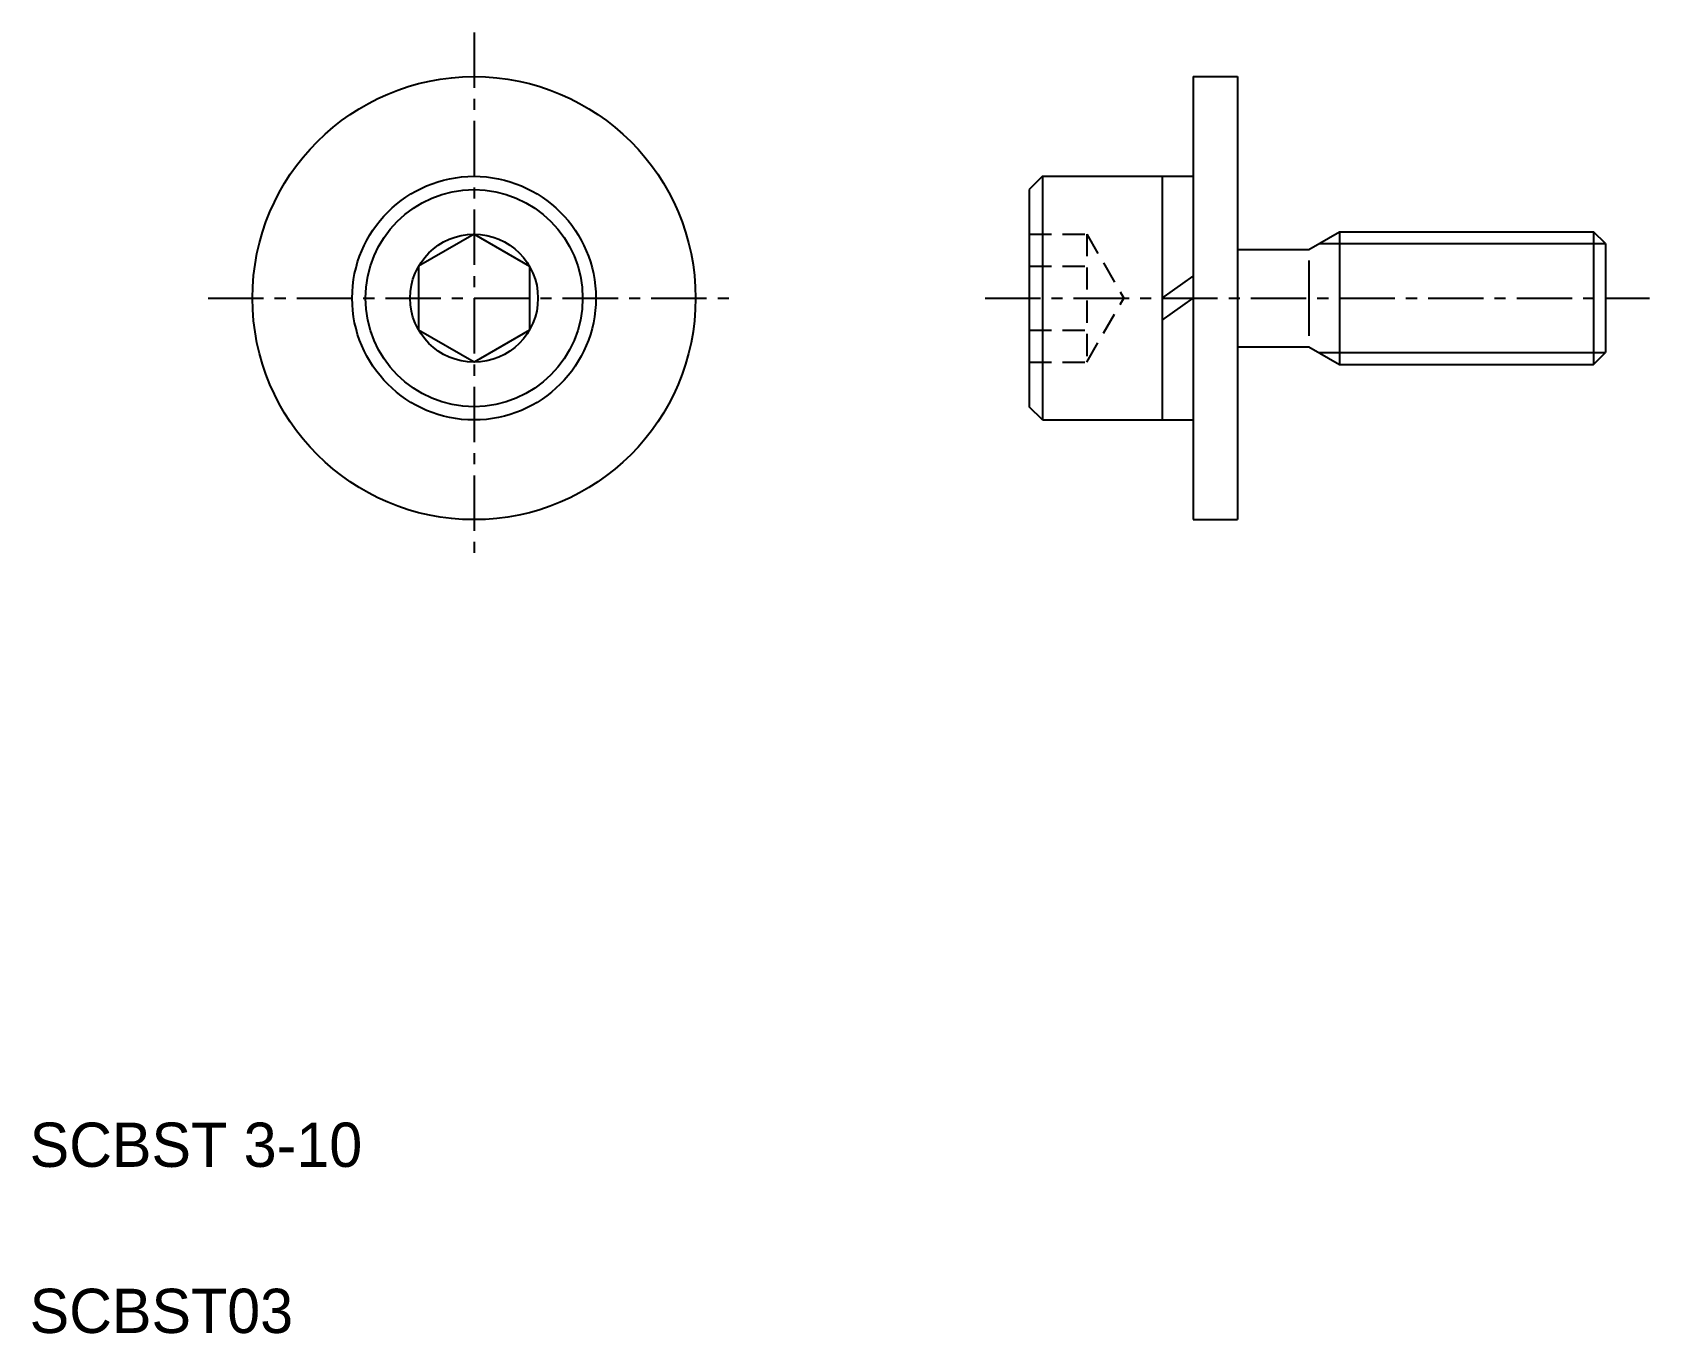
# Model space of a CAD drawing. Extents: x 2.6 to 39.1, y -7 to 22.4.
import ezdxf

# ---------------------------------------------------------------- set-up
doc = ezdxf.new("R2010")
doc.units = 0
doc.linetypes.add('CENTER', pattern=[2, 1.25, -0.25, 0.25, -0.25])
doc.linetypes.add('DASHED', pattern=[0.75, 0.5, -0.25])
doc.layers.get('0').update_dxf_attribs({"linetype": 'CONTINUOUS'})
doc.layers.add('CENTER', color=1, linetype='CENTER')

msp = doc.modelspace()

# ---------------------------------------------------------------- linework, layer by layer
at = {"color": 7, "linetype": 'CONTINUOUS'}
for p, q in [((28.761, 21.36), (28.761, 11.36)), ((28.761, 21.36), (29.761, 21.36)), ((29.761, 21.36), (29.761, 11.36)), ((25.361, 19.11), (25.061, 18.81)), ((25.361, 19.11), (28.061, 19.11)), ((25.361, 19.11), (25.361, 13.61)), ((28.061, 19.11), (28.061, 13.61)), ((28.061, 19.11), (28.761, 19.11)), ((25.061, 18.81), (25.061, 13.91)), ((12.529, 17.804), (11.279, 17.082)), ((12.529, 17.804), (13.779, 17.082)), ((31.368, 17.46), (32.061, 17.86)), ((32.061, 17.86), (32.061, 14.86)), ((32.061, 17.86), (32.061, 14.86)), ((32.061, 17.86), (37.791, 17.86)), ((37.791, 17.86), (37.791, 14.86)), ((38.061, 17.59), (37.791, 17.86)), ((38.061, 17.59), (38.061, 15.131)), ((29.761, 17.46), (31.368, 17.46)), ((31.368, 17.21), (31.368, 15.51)), ((11.279, 17.082), (11.279, 15.639)), ((13.779, 17.082), (13.779, 15.639)), ((28.061, 16.36), (28.761, 16.86)), ((28.061, 15.86), (28.761, 16.36)), ((12.529, 14.917), (11.279, 15.639)), ((13.779, 15.639), (12.529, 14.917)), ((29.761, 15.26), (31.368, 15.26)), ((31.368, 15.26), (32.061, 14.86)), ((37.791, 14.86), (38.061, 15.131)), ((32.061, 14.86), (37.791, 14.86)), ((25.361, 13.61), (25.061, 13.91)), ((25.361, 13.61), (28.061, 13.61)), ((28.061, 13.61), (28.761, 13.61)), ((28.761, 11.36), (29.761, 11.36))]:
    msp.add_line(p, q, dxfattribs=at)
at = {"color": 3, "linetype": 'DASHED'}
for p, q in [((25.061, 17.804), (26.361, 17.804)), ((26.361, 17.804), (27.194, 16.36)), ((26.361, 17.804), (26.361, 14.917)), ((25.061, 17.082), (26.361, 17.082)), ((26.361, 14.917), (27.194, 16.36)), ((25.061, 15.639), (26.361, 15.639)), ((25.061, 14.917), (26.361, 14.917))]:
    msp.add_line(p, q, dxfattribs=at)
at = {"color": 3, "linetype": 'CONTINUOUS'}
for p, q in [((31.593, 17.59), (38.061, 17.59)), ((31.593, 15.131), (38.061, 15.131))]:
    msp.add_line(p, q, dxfattribs=at)
at = {"color": 7, "linetype": 'CONTINUOUS'}
for radius in [5, 2.75, 2.45, 1.443]:
    msp.add_circle((12.529, 16.36), radius, dxfattribs=at)
at = {"layer": 'CENTER', "color": 1, "linetype": 'CENTER'}
for p, q in [((12.529, 22.36), (12.529, 10.36)), ((6.529, 16.36), (18.529, 16.36)), ((24.061, 16.36), (39.061, 16.36))]:
    msp.add_line(p, q, dxfattribs=at)

# ---------------------------------------------------------------- texts
at = {"color": 7, "linetype": 'CONTINUOUS'}
for s, p in [('SCBST 3-10', (2.5, -3.251)), ('SCBST03', (2.5, -7.001))]:
    msp.add_text(s, height=1, dxfattribs=at).set_placement(p)

doc.saveas('drawing.dxf')
